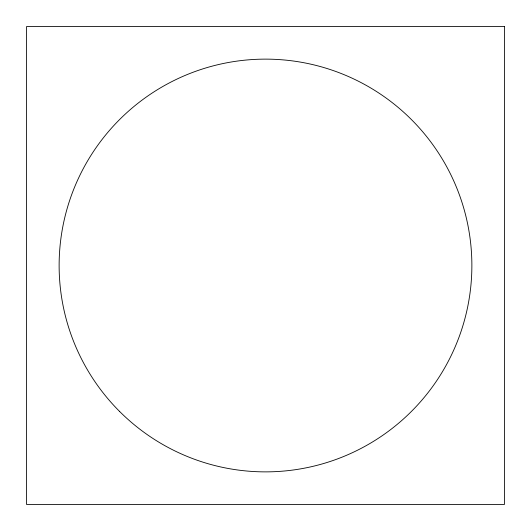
<?xml version="1.0" encoding="UTF-8"?>
<svg xmlns="http://www.w3.org/2000/svg" width="531" height="531" viewBox="0 0 531 531"><rect width="100%" height="100%" fill="white"/><g stroke="black" fill="none" stroke-linecap="round" stroke-linejoin="round"><path stroke-width="0.8" d="M504.45 26.55L26.55 26.55L26.55 504.45L504.45 504.45L504.45 26.55M119.575 411.425A206.367 206.367 0 0 0 464.837 318.912A206.367 206.367 0 0 0 212.088 66.163A206.367 206.367 0 0 0 119.575 411.425"/></g></svg>
